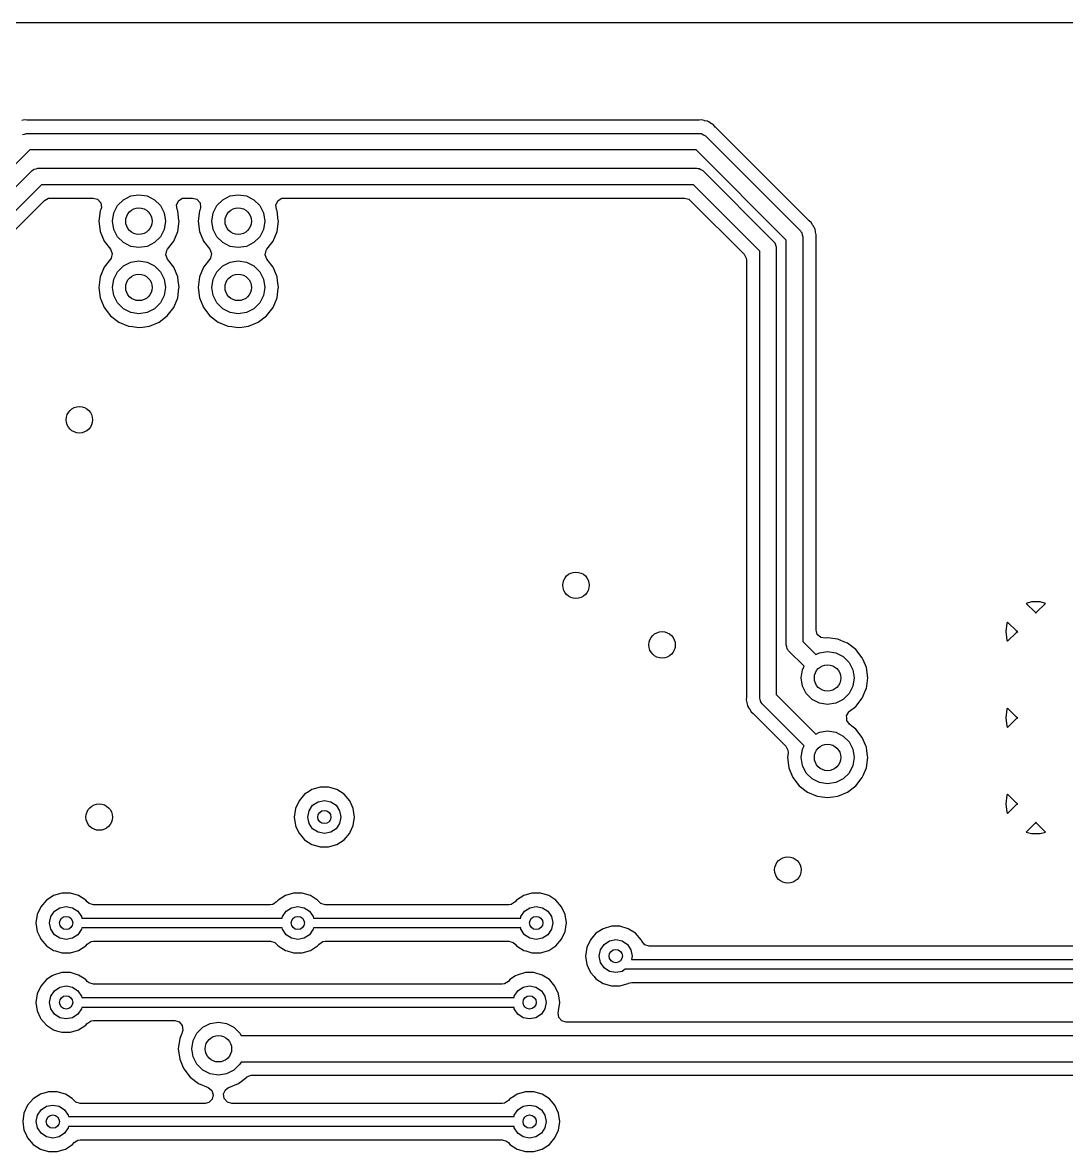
# Model space of a CAD drawing. Extents: x 0.4 to 10.6, y -8.1 to -0.4.
# Drawn here: x 6.584 to 7.205, y -1.951 to -1.28 of the extents above; entities that cross this region are included whole.
import ezdxf

# ---------------------------------------------------------------- set-up
doc = ezdxf.new("R2010")
doc.units = 0
doc.header["$MEASUREMENT"] = 0
doc.layers.add('BLACK', color=7, linetype='CONTINUOUS')

msp = doc.modelspace()

# ---------------------------------------------------------------- linework, layer by layer
at = {"layer": 'BLACK', "linetype": 'CONTINUOUS'}
for p, q in [((4.78348, -1.27955), (7.46061, -1.27955)), ((6.58548, -1.33743), (6.58394, -1.33784)), ((6.58685, -1.33755), (6.58548, -1.33743)), ((6.58548, -1.33743), (6.58548, -1.33743)), ((6.58707, -1.33757), (6.58685, -1.33755)), ((6.58728, -1.33758), (6.58707, -1.33757)), ((6.98617, -1.33758), (6.58728, -1.33758)), ((6.98638, -1.33757), (6.98617, -1.33758)), ((6.9866, -1.33755), (6.98638, -1.33757)), ((6.98797, -1.33743), (6.9866, -1.33755)), ((6.98951, -1.33784), (6.98797, -1.33743)), ((6.98972, -1.33789), (6.98951, -1.33784)), ((6.99129, -1.33817), (6.98972, -1.33789)), ((6.99149, -1.33824), (6.99129, -1.33817)), ((6.99215, -1.33851), (6.99149, -1.33824)), ((6.99234, -1.3386), (6.99215, -1.33851)), ((6.99312, -1.33915), (6.99234, -1.3386)), ((6.99234, -1.3386), (6.99234, -1.3386)), ((6.99364, -1.33951), (6.99312, -1.33915)), ((6.99382, -1.33963), (6.99364, -1.33951)), ((6.99475, -1.34017), (6.99382, -1.33963)), ((6.9952, -1.34043), (6.99475, -1.34017)), ((6.99623, -1.34165), (6.9952, -1.34043)), ((6.9952, -1.34043), (6.9952, -1.34043)), ((6.99637, -1.3418), (6.99623, -1.34165)), ((7.0519, -1.39733), (6.99637, -1.3418)), ((6.58426, -1.34607), (6.58545, -1.34582)), ((6.58545, -1.34582), (6.58661, -1.34547)), ((6.58661, -1.34547), (6.98684, -1.34547)), ((6.98684, -1.34547), (6.98771, -1.3456)), ((6.98771, -1.3456), (6.98788, -1.34558)), ((6.98788, -1.34558), (6.98798, -1.34564)), ((6.98798, -1.34564), (6.98822, -1.34567)), ((6.98822, -1.34567), (6.98925, -1.34633)), ((6.98925, -1.34633), (6.99032, -1.34691)), ((6.99032, -1.34691), (7.04679, -1.40338)), ((6.58865, -1.35531), (6.47986, -1.46411)), ((6.9848, -1.35531), (6.58865, -1.35531)), ((7.03839, -1.4089), (6.9848, -1.35531)), ((6.48615, -1.47146), (6.59002, -1.36758)), ((6.59002, -1.36758), (6.59073, -1.36706)), ((6.59073, -1.36706), (6.59084, -1.36692)), ((6.59084, -1.36692), (6.59095, -1.36689)), ((6.59095, -1.36689), (6.59115, -1.36674)), ((6.59115, -1.36674), (6.59234, -1.36648)), ((6.59234, -1.36648), (6.5935, -1.36614)), ((6.5935, -1.36614), (6.98524, -1.36614)), ((6.98524, -1.36614), (6.98611, -1.36627)), ((6.98611, -1.36627), (6.98628, -1.36625)), ((6.98628, -1.36625), (6.98638, -1.36631)), ((6.98638, -1.36631), (6.98662, -1.36634)), ((6.98662, -1.36634), (6.98765, -1.367)), ((6.98765, -1.367), (6.98872, -1.36758)), ((6.98872, -1.36758), (7.03104, -1.40991)), ((6.59554, -1.37598), (6.49167, -1.47986)), ((6.9832, -1.37598), (6.59554, -1.37598)), ((7.02264, -1.41542), (6.9832, -1.37598)), ((6.64429, -1.3849), (6.64868, -1.38266)), ((6.64868, -1.38266), (6.65354, -1.38189)), ((6.65354, -1.38189), (6.65841, -1.38266)), ((6.65841, -1.38266), (6.6628, -1.3849)), ((6.70334, -1.3849), (6.70773, -1.38266)), ((6.70773, -1.38266), (6.7126, -1.38189)), ((6.7126, -1.38189), (6.71746, -1.38266)), ((6.71746, -1.38266), (6.72185, -1.3849)), ((6.49772, -1.48497), (6.59738, -1.38531)), ((6.59738, -1.38531), (6.5998, -1.38399)), ((6.5998, -1.38399), (6.60083, -1.38388)), ((6.60083, -1.38388), (6.62635, -1.38388)), ((6.62635, -1.38388), (6.62899, -1.38465)), ((6.62899, -1.38465), (6.63079, -1.38673)), ((6.63079, -1.38673), (6.63118, -1.38945)), ((6.63118, -1.38945), (6.63086, -1.39063)), ((6.63857, -1.39277), (6.6408, -1.38838)), ((6.6408, -1.38838), (6.64429, -1.3849)), ((6.6628, -1.3849), (6.66628, -1.38838)), ((6.66628, -1.38838), (6.66852, -1.39277)), ((6.67594, -1.38789), (6.67717, -1.38543)), ((6.67623, -1.39063), (6.67594, -1.38789)), ((6.67717, -1.38543), (6.67953, -1.38403)), ((6.67953, -1.38403), (6.68074, -1.38388)), ((6.68074, -1.38388), (6.6854, -1.38388)), ((6.6854, -1.38388), (6.68804, -1.38465)), ((6.68804, -1.38465), (6.68984, -1.38673)), ((6.68984, -1.38673), (6.69023, -1.38945)), ((6.69023, -1.38945), (6.68991, -1.39063)), ((6.69762, -1.39277), (6.69986, -1.38838)), ((6.69986, -1.38838), (6.70334, -1.3849)), ((6.72185, -1.3849), (6.72534, -1.38838)), ((6.72534, -1.38838), (6.72758, -1.39277)), ((6.73499, -1.38789), (6.73622, -1.38543)), ((6.73528, -1.39063), (6.73499, -1.38789)), ((6.73622, -1.38543), (6.73859, -1.38403)), ((6.73859, -1.38403), (6.73979, -1.38388)), ((6.73979, -1.38388), (6.97791, -1.38388)), ((6.97791, -1.38388), (6.98055, -1.38465)), ((6.98055, -1.38465), (6.98136, -1.38531)), ((6.98136, -1.38531), (7.01331, -1.41726)), ((6.63051, -1.39147), (6.6297, -1.39764)), ((6.63086, -1.39063), (6.63051, -1.39147)), ((6.63051, -1.39147), (6.63051, -1.39147)), ((6.6378, -1.39764), (6.63857, -1.39277)), ((6.66852, -1.39277), (6.66929, -1.39764)), ((6.67658, -1.39147), (6.67623, -1.39063)), ((6.67735, -1.39733), (6.67658, -1.39147)), ((6.67658, -1.39147), (6.67658, -1.39147)), ((6.68957, -1.39147), (6.68875, -1.39764)), ((6.68991, -1.39063), (6.68957, -1.39147)), ((6.68957, -1.39147), (6.68957, -1.39147)), ((6.69685, -1.39764), (6.69762, -1.39277)), ((6.72758, -1.39277), (6.72835, -1.39764)), ((6.73563, -1.39147), (6.73528, -1.39063)), ((6.7364, -1.39733), (6.73563, -1.39147)), ((6.73563, -1.39147), (6.73563, -1.39147)), ((6.6297, -1.39764), (6.6297, -1.39764)), ((6.6297, -1.39764), (6.63051, -1.40381)), ((6.63857, -1.4025), (6.6378, -1.39764)), ((6.6408, -1.40689), (6.63857, -1.4025)), ((6.66852, -1.4025), (6.66628, -1.40689)), ((6.66929, -1.39764), (6.66852, -1.4025)), ((6.67658, -1.40381), (6.67739, -1.39764)), ((6.67739, -1.39764), (6.67735, -1.39733)), ((6.68875, -1.39764), (6.68875, -1.39764)), ((6.68875, -1.39764), (6.68957, -1.40381)), ((6.69762, -1.4025), (6.69685, -1.39764)), ((6.69986, -1.40689), (6.69762, -1.4025)), ((6.72758, -1.4025), (6.72534, -1.40689)), ((6.72835, -1.39764), (6.72758, -1.4025)), ((6.73563, -1.40381), (6.73644, -1.39764)), ((6.73644, -1.39764), (6.7364, -1.39733)), ((7.05205, -1.39747), (7.0519, -1.39733)), ((7.05328, -1.3985), (7.05205, -1.39747)), ((7.05407, -1.39988), (7.05328, -1.3985)), ((7.05419, -1.40006), (7.05407, -1.39988)), ((7.0551, -1.40136), (7.05419, -1.40006)), ((7.05519, -1.40155), (7.0551, -1.40136)), ((7.0551, -1.40136), (7.0551, -1.40136)), ((7.05546, -1.40221), (7.05519, -1.40155)), ((7.05553, -1.40241), (7.05546, -1.40221)), ((7.05581, -1.40398), (7.05553, -1.40241)), ((7.05553, -1.40241), (7.05553, -1.40241)), ((6.63051, -1.40381), (6.63051, -1.40381)), ((6.63051, -1.40381), (6.63289, -1.40956)), ((6.63289, -1.40956), (6.63657, -1.41435)), ((6.64429, -1.41038), (6.6408, -1.40689)), ((6.66628, -1.40689), (6.6628, -1.41038)), ((6.67052, -1.41435), (6.67419, -1.40956)), ((6.67419, -1.40956), (6.67658, -1.40381)), ((6.68957, -1.40381), (6.68957, -1.40381)), ((6.68957, -1.40381), (6.69195, -1.40956)), ((6.69195, -1.40956), (6.69562, -1.41435)), ((6.70334, -1.41038), (6.69986, -1.40689)), ((6.72534, -1.40689), (6.72185, -1.41038)), ((6.72957, -1.41435), (6.73325, -1.40956)), ((6.73325, -1.40956), (6.73563, -1.40381)), ((7.03839, -1.64961), (7.03839, -1.4089)), ((7.04679, -1.40338), (7.04731, -1.40409)), ((7.04731, -1.40409), (7.04745, -1.4042)), ((7.04745, -1.4042), (7.04748, -1.40431)), ((7.04748, -1.40431), (7.04763, -1.4045)), ((7.04763, -1.4045), (7.04789, -1.40569)), ((7.04789, -1.40569), (7.04823, -1.40686)), ((7.04823, -1.40686), (7.04823, -1.64757)), ((7.05586, -1.40419), (7.05581, -1.40398)), ((7.05627, -1.40573), (7.05586, -1.40419)), ((7.05612, -1.40753), (7.05613, -1.40732)), ((7.05612, -1.4356), (7.05612, -1.40753)), ((7.05613, -1.40732), (7.05627, -1.40573)), ((6.63657, -1.41435), (6.63756, -1.41692)), ((6.64868, -1.41262), (6.64429, -1.41038)), ((6.65354, -1.41339), (6.64868, -1.41262)), ((6.65841, -1.41262), (6.65354, -1.41339)), ((6.6628, -1.41038), (6.65841, -1.41262)), ((6.66953, -1.41773), (6.67008, -1.41503)), ((6.67008, -1.41503), (6.67052, -1.41435)), ((6.69562, -1.41435), (6.69661, -1.41692)), ((6.70773, -1.41262), (6.70334, -1.41038)), ((6.7126, -1.41339), (6.70773, -1.41262)), ((6.71746, -1.41262), (6.7126, -1.41339)), ((6.72185, -1.41038), (6.71746, -1.41262)), ((6.72858, -1.41773), (6.72913, -1.41503)), ((6.72913, -1.41503), (6.72957, -1.41435)), ((7.02264, -1.6811), (7.02264, -1.41542)), ((7.03104, -1.40991), (7.03157, -1.41061)), ((7.03157, -1.41061), (7.0317, -1.41073)), ((7.0317, -1.41073), (7.03173, -1.41083)), ((7.03173, -1.41083), (7.03188, -1.41103)), ((7.03188, -1.41103), (7.03214, -1.41222)), ((7.03214, -1.41222), (7.03248, -1.41339)), ((7.03248, -1.41339), (7.03248, -1.67906)), ((6.63657, -1.42029), (6.63289, -1.42508)), ((6.63701, -1.41961), (6.63657, -1.42029)), ((6.63756, -1.41692), (6.63701, -1.41961)), ((6.64429, -1.42427), (6.64868, -1.42203)), ((6.64868, -1.42203), (6.65354, -1.42126)), ((6.65354, -1.42126), (6.65841, -1.42203)), ((6.65841, -1.42203), (6.6628, -1.42427)), ((6.67052, -1.42029), (6.66953, -1.41773)), ((6.67419, -1.42508), (6.67052, -1.42029)), ((6.69562, -1.42029), (6.69195, -1.42508)), ((6.69606, -1.41961), (6.69562, -1.42029)), ((6.69661, -1.41692), (6.69606, -1.41961)), ((6.70334, -1.42427), (6.70773, -1.42203)), ((6.70773, -1.42203), (6.7126, -1.42126)), ((6.7126, -1.42126), (6.71746, -1.42203)), ((6.71746, -1.42203), (6.72185, -1.42427)), ((6.72957, -1.42029), (6.72858, -1.41773)), ((6.73325, -1.42508), (6.72957, -1.42029)), ((7.01331, -1.41726), (7.01463, -1.41968)), ((7.01463, -1.41968), (7.01474, -1.42072)), ((7.01474, -1.42072), (7.01474, -1.68044)), ((6.63289, -1.42508), (6.63051, -1.43084)), ((6.63857, -1.43214), (6.6408, -1.42775)), ((6.6408, -1.42775), (6.64429, -1.42427)), ((6.6628, -1.42427), (6.66628, -1.42775)), ((6.66628, -1.42775), (6.66852, -1.43214)), ((6.67658, -1.43084), (6.67419, -1.42508)), ((6.69195, -1.42508), (6.68957, -1.43084)), ((6.69762, -1.43214), (6.69986, -1.42775)), ((6.69986, -1.42775), (6.70334, -1.42427)), ((6.72185, -1.42427), (6.72534, -1.42775)), ((6.72534, -1.42775), (6.72758, -1.43214)), ((6.73563, -1.43084), (6.73325, -1.42508)), ((6.63051, -1.43084), (6.6297, -1.43701)), ((6.63051, -1.43084), (6.63051, -1.43084)), ((6.6378, -1.43701), (6.63857, -1.43214)), ((6.66852, -1.43214), (6.66929, -1.43701)), ((6.67685, -1.43289), (6.67658, -1.43084)), ((6.67739, -1.43701), (6.67685, -1.43289)), ((6.68957, -1.43084), (6.68875, -1.43701)), ((6.68957, -1.43084), (6.68957, -1.43084)), ((6.69685, -1.43701), (6.69762, -1.43214)), ((6.72758, -1.43214), (6.72835, -1.43701)), ((6.7359, -1.43289), (6.73563, -1.43084)), ((6.73644, -1.43701), (6.7359, -1.43289)), ((7.05612, -1.49761), (7.05612, -1.4356)), ((6.6297, -1.43701), (6.6297, -1.43701)), ((6.6297, -1.43701), (6.63051, -1.44318)), ((6.63051, -1.44318), (6.63051, -1.44318)), ((6.63051, -1.44318), (6.6325, -1.44799)), ((6.63857, -1.44187), (6.6378, -1.43701)), ((6.6408, -1.44626), (6.63857, -1.44187)), ((6.66852, -1.44187), (6.66628, -1.44626)), ((6.66929, -1.43701), (6.66852, -1.44187)), ((6.67419, -1.44893), (6.67658, -1.44318)), ((6.67658, -1.44318), (6.67732, -1.43756)), ((6.67732, -1.43756), (6.67739, -1.43701)), ((6.67739, -1.43701), (6.67739, -1.43701)), ((6.68875, -1.43701), (6.68875, -1.43701)), ((6.68875, -1.43701), (6.68957, -1.44318)), ((6.68957, -1.44318), (6.68957, -1.44318)), ((6.68957, -1.44318), (6.69156, -1.44799)), ((6.69762, -1.44187), (6.69685, -1.43701)), ((6.69986, -1.44626), (6.69762, -1.44187)), ((6.72758, -1.44187), (6.72534, -1.44626)), ((6.72835, -1.43701), (6.72758, -1.44187)), ((6.73325, -1.44893), (6.73563, -1.44318)), ((6.73563, -1.44318), (6.73637, -1.43756)), ((6.73637, -1.43756), (6.73644, -1.43701)), ((6.73644, -1.43701), (6.73644, -1.43701)), ((6.6325, -1.44799), (6.63289, -1.44893)), ((6.63289, -1.44893), (6.63668, -1.45387)), ((6.64429, -1.44975), (6.6408, -1.44626)), ((6.64868, -1.45199), (6.64429, -1.44975)), ((6.6628, -1.44975), (6.65841, -1.45199)), ((6.66628, -1.44626), (6.6628, -1.44975)), ((6.6704, -1.45387), (6.67419, -1.44893)), ((6.69156, -1.44799), (6.69195, -1.44893)), ((6.69195, -1.44893), (6.69574, -1.45387)), ((6.70334, -1.44975), (6.69986, -1.44626)), ((6.70773, -1.45199), (6.70334, -1.44975)), ((6.72185, -1.44975), (6.71746, -1.45199)), ((6.72534, -1.44626), (6.72185, -1.44975)), ((6.72946, -1.45387), (6.73325, -1.44893)), ((6.63668, -1.45387), (6.64162, -1.45766)), ((6.65354, -1.45276), (6.64868, -1.45199)), ((6.65841, -1.45199), (6.65354, -1.45276)), ((6.66547, -1.45766), (6.6704, -1.45387)), ((6.69574, -1.45387), (6.70068, -1.45766)), ((6.7126, -1.45276), (6.70773, -1.45199)), ((6.71746, -1.45199), (6.7126, -1.45276)), ((6.72452, -1.45766), (6.72946, -1.45387)), ((6.64162, -1.45766), (6.64737, -1.46004)), ((6.64737, -1.46004), (6.64962, -1.46034)), ((6.64962, -1.46034), (6.65354, -1.46085)), ((6.65354, -1.46085), (6.6556, -1.46058)), ((6.65354, -1.46085), (6.65354, -1.46085)), ((6.65354, -1.46085), (6.65354, -1.46085)), ((6.6556, -1.46058), (6.65972, -1.46004)), ((6.65972, -1.46004), (6.66547, -1.45766)), ((6.70068, -1.45766), (6.70643, -1.46004)), ((6.70643, -1.46004), (6.70868, -1.46034)), ((6.70868, -1.46034), (6.7126, -1.46085)), ((6.7126, -1.46085), (6.71466, -1.46058)), ((6.7126, -1.46085), (6.7126, -1.46085)), ((6.7126, -1.46085), (6.7126, -1.46085)), ((6.71466, -1.46058), (6.71877, -1.46004)), ((6.71877, -1.46004), (6.72452, -1.45766)), ((7.05612, -1.62493), (7.05612, -1.49761)), ((7.18426, -1.62402), (7.18115, -1.62493)), ((7.18936, -1.62402), (7.18426, -1.62402)), ((7.19248, -1.62493), (7.18936, -1.62402)), ((7.05612, -1.64078), (7.05612, -1.62493)), ((7.18115, -1.62493), (7.18115, -1.62493)), ((7.18115, -1.62493), (7.18646, -1.63024)), ((7.18646, -1.63024), (7.18676, -1.6308)), ((7.18676, -1.6308), (7.18716, -1.63024)), ((7.18716, -1.63024), (7.19248, -1.62493)), ((7.19248, -1.62493), (7.19248, -1.62493)), ((7.16964, -1.63669), (7.16891, -1.64173)), ((7.16995, -1.63601), (7.16964, -1.63669)), ((7.17526, -1.64132), (7.16995, -1.63601)), ((7.05639, -1.64173), (7.05612, -1.64078)), ((7.05687, -1.64337), (7.05639, -1.64173)), ((7.05892, -1.6452), (7.05687, -1.64337)), ((7.16891, -1.64173), (7.16964, -1.64677)), ((7.16995, -1.64746), (7.17526, -1.64214)), ((7.17531, -1.64137), (7.17526, -1.64132)), ((7.17526, -1.64214), (7.17601, -1.64174)), ((7.176, -1.64173), (7.17531, -1.64137)), ((7.17601, -1.64174), (7.176, -1.64173)), ((7.03873, -1.65077), (7.03839, -1.64961)), ((7.03899, -1.65196), (7.03873, -1.65077)), ((7.04823, -1.64757), (7.05604, -1.65538)), ((7.06164, -1.64562), (7.05892, -1.6452)), ((7.06299, -1.64545), (7.06164, -1.64562)), ((7.06916, -1.64626), (7.06299, -1.64545)), ((7.06299, -1.64545), (7.06299, -1.64545)), ((7.07272, -1.64773), (7.06916, -1.64626)), ((7.06916, -1.64626), (7.06916, -1.64626)), ((7.07491, -1.64864), (7.07272, -1.64773)), ((7.07985, -1.65243), (7.07491, -1.64864)), ((7.16964, -1.64677), (7.16964, -1.64677)), ((7.16964, -1.64677), (7.16995, -1.64746)), ((7.03914, -1.65216), (7.03899, -1.65196)), ((7.03917, -1.65227), (7.03914, -1.65216)), ((7.0393, -1.65238), (7.03917, -1.65227)), ((7.03983, -1.65309), (7.0393, -1.65238)), ((7.04908, -1.66234), (7.03983, -1.65309)), ((7.05604, -1.65538), (7.05813, -1.65431)), ((7.05813, -1.65431), (7.06299, -1.65354)), ((7.06299, -1.65354), (7.06786, -1.65431)), ((7.06786, -1.65431), (7.07225, -1.65655)), ((7.07225, -1.65655), (7.07573, -1.66003)), ((7.08364, -1.65737), (7.07985, -1.65243)), ((7.08413, -1.65853), (7.08364, -1.65737)), ((7.04724, -1.66929), (7.04801, -1.66442)), ((7.04801, -1.66442), (7.04908, -1.66234)), ((7.07573, -1.66003), (7.07797, -1.66442)), ((7.07797, -1.66442), (7.07874, -1.66929)), ((7.08603, -1.66312), (7.08413, -1.65853)), ((7.08684, -1.66929), (7.08603, -1.66312)), ((7.04801, -1.67416), (7.04724, -1.66929)), ((7.07874, -1.66929), (7.07797, -1.67416)), ((7.08603, -1.67546), (7.08684, -1.66929)), ((7.05025, -1.67855), (7.04801, -1.67416)), ((7.07797, -1.67416), (7.07573, -1.67855)), ((7.08364, -1.68121), (7.08576, -1.67611)), ((7.08576, -1.67611), (7.08603, -1.67546)), ((7.01473, -1.68065), (7.0146, -1.68224)), ((7.0146, -1.68224), (7.0146, -1.68224)), ((7.0146, -1.68224), (7.01501, -1.68378)), ((7.01474, -1.68044), (7.01473, -1.68065)), ((7.01501, -1.68378), (7.01505, -1.68398)), ((7.01505, -1.68398), (7.01533, -1.68555)), ((7.02298, -1.68227), (7.02264, -1.6811)), ((7.02324, -1.68346), (7.02298, -1.68227)), ((7.02339, -1.68366), (7.02324, -1.68346)), ((7.02342, -1.68376), (7.02339, -1.68366)), ((7.02355, -1.68388), (7.02342, -1.68376)), ((7.02408, -1.68458), (7.02355, -1.68388)), ((7.04908, -1.70958), (7.02408, -1.68458)), ((7.03248, -1.67906), (7.05604, -1.70262)), ((7.05374, -1.68203), (7.05025, -1.67855)), ((7.05813, -1.68427), (7.05374, -1.68203)), ((7.06299, -1.68504), (7.05813, -1.68427)), ((7.06786, -1.68427), (7.06299, -1.68504)), ((7.07225, -1.68203), (7.06786, -1.68427)), ((7.07573, -1.67855), (7.07225, -1.68203)), ((7.07985, -1.68615), (7.08364, -1.68121)), ((7.01533, -1.68555), (7.0154, -1.68575)), ((7.0154, -1.68575), (7.01568, -1.68641)), ((7.01568, -1.68641), (7.01577, -1.6866)), ((7.01577, -1.6866), (7.01577, -1.6866)), ((7.01577, -1.6866), (7.01618, -1.68719)), ((7.01618, -1.68719), (7.01668, -1.68791)), ((7.01668, -1.68791), (7.01679, -1.68809)), ((7.01679, -1.68809), (7.01759, -1.68947)), ((7.01759, -1.68947), (7.01881, -1.69049)), ((7.01881, -1.69049), (7.01897, -1.69064)), ((7.01897, -1.69064), (7.03811, -1.70978)), ((7.0743, -1.69182), (7.07565, -1.68942)), ((7.07565, -1.68942), (7.07609, -1.68904)), ((7.07609, -1.68904), (7.07985, -1.68615)), ((7.16964, -1.68787), (7.16891, -1.69291)), ((7.16995, -1.68719), (7.16964, -1.68787)), ((7.17526, -1.6925), (7.16995, -1.68719)), ((7.07437, -1.69291), (7.0743, -1.69182)), ((7.07447, -1.69456), (7.07437, -1.69291)), ((7.07609, -1.69679), (7.07447, -1.69456)), ((7.07749, -1.69786), (7.07609, -1.69679)), ((7.07985, -1.69967), (7.07749, -1.69786)), ((7.16891, -1.69291), (7.16964, -1.69796)), ((7.16964, -1.69796), (7.16964, -1.69796)), ((7.16964, -1.69796), (7.16995, -1.69864)), ((7.16995, -1.69864), (7.17526, -1.69332)), ((7.17531, -1.69255), (7.17526, -1.6925)), ((7.17526, -1.69332), (7.17601, -1.69292)), ((7.176, -1.69292), (7.17531, -1.69255)), ((7.17601, -1.69292), (7.176, -1.69292)), ((7.05604, -1.70262), (7.05813, -1.70156)), ((7.05813, -1.70156), (7.06299, -1.70079)), ((7.06299, -1.70079), (7.06786, -1.70156)), ((7.06786, -1.70156), (7.07225, -1.70379)), ((7.07225, -1.70379), (7.07573, -1.70728)), ((7.08364, -1.70461), (7.07985, -1.69967)), ((7.07985, -1.69967), (7.07985, -1.69967)), ((7.07985, -1.69967), (7.07985, -1.69967)), ((7.08576, -1.70971), (7.08364, -1.70461)), ((7.03811, -1.70978), (7.03943, -1.71219)), ((7.04724, -1.71654), (7.04801, -1.71167)), ((7.04801, -1.71167), (7.04908, -1.70958)), ((7.07573, -1.70728), (7.07797, -1.71167)), ((7.07797, -1.71167), (7.07874, -1.71654)), ((7.08603, -1.71036), (7.08576, -1.70971)), ((7.0863, -1.71242), (7.08603, -1.71036)), ((7.0395, -1.71387), (7.03915, -1.71654)), ((7.03915, -1.71654), (7.03915, -1.71654)), ((7.03915, -1.71654), (7.03996, -1.72271)), ((7.03943, -1.71219), (7.0395, -1.71387)), ((7.04801, -1.7214), (7.04724, -1.71654)), ((7.07874, -1.71654), (7.07797, -1.7214)), ((7.08603, -1.72271), (7.08684, -1.71654)), ((7.08675, -1.71587), (7.0863, -1.71242)), ((7.08684, -1.71654), (7.08675, -1.71587)), ((7.03996, -1.72271), (7.03996, -1.72271)), ((7.03996, -1.72271), (7.0422, -1.72812)), ((7.05025, -1.72579), (7.04801, -1.7214)), ((7.07797, -1.7214), (7.07573, -1.72579)), ((7.08413, -1.72729), (7.08603, -1.72271)), ((7.0422, -1.72812), (7.04234, -1.72846)), ((7.04234, -1.72846), (7.04613, -1.7334)), ((7.05374, -1.72928), (7.05025, -1.72579)), ((7.05813, -1.73151), (7.05374, -1.72928)), ((7.06299, -1.73228), (7.05813, -1.73151)), ((7.06786, -1.73151), (7.06299, -1.73228)), ((7.07225, -1.72928), (7.06786, -1.73151)), ((7.07573, -1.72579), (7.07225, -1.72928)), ((7.07985, -1.7334), (7.08364, -1.72846)), ((7.08364, -1.72846), (7.08413, -1.72729)), ((6.75205, -1.73843), (6.74871, -1.74228)), ((6.75432, -1.73697), (6.75205, -1.73843)), ((6.75634, -1.73567), (6.75432, -1.73697)), ((6.76123, -1.73423), (6.75634, -1.73567)), ((6.75634, -1.73567), (6.75634, -1.73567)), ((6.75634, -1.73567), (6.75634, -1.73567)), ((6.76633, -1.73423), (6.76123, -1.73423)), ((6.76123, -1.73423), (6.76123, -1.73423)), ((6.77122, -1.73567), (6.76633, -1.73423)), ((6.76633, -1.73423), (6.76633, -1.73423)), ((6.77551, -1.73843), (6.77122, -1.73567)), ((6.77122, -1.73567), (6.77122, -1.73567)), ((6.77122, -1.73567), (6.77122, -1.73567)), ((6.77885, -1.74228), (6.77551, -1.73843)), ((7.04613, -1.7334), (7.05107, -1.73719)), ((7.05107, -1.73719), (7.05682, -1.73957)), ((7.06916, -1.73957), (7.07491, -1.73719)), ((7.07491, -1.73719), (7.07985, -1.7334)), ((7.16995, -1.73837), (7.16964, -1.73905)), ((7.17526, -1.74368), (7.16995, -1.73837)), ((6.74871, -1.74228), (6.74659, -1.74692)), ((6.74871, -1.74228), (6.74871, -1.74228)), ((6.75469, -1.7482), (6.75682, -1.74501)), ((6.75682, -1.74501), (6.76001, -1.74288)), ((6.76001, -1.74288), (6.76378, -1.74213)), ((6.76378, -1.74213), (6.76755, -1.74288)), ((6.76755, -1.74288), (6.77074, -1.74501)), ((6.77074, -1.74501), (6.77287, -1.7482)), ((6.77968, -1.74409), (6.77885, -1.74228)), ((6.78097, -1.74692), (6.77968, -1.74409)), ((7.05682, -1.73957), (7.05984, -1.73997)), ((7.05984, -1.73997), (7.06299, -1.74038)), ((7.06299, -1.74038), (7.06614, -1.73997)), ((7.06299, -1.74038), (7.06299, -1.74038)), ((7.06299, -1.74038), (7.06299, -1.74038)), ((7.06614, -1.73997), (7.06916, -1.73957)), ((7.16964, -1.73905), (7.16891, -1.74409)), ((7.16891, -1.74409), (7.16964, -1.74914)), ((7.16995, -1.74982), (7.17526, -1.74451)), ((7.17531, -1.74373), (7.17526, -1.74368)), ((7.17526, -1.74451), (7.17601, -1.7441)), ((7.176, -1.7441), (7.17531, -1.74373)), ((7.17601, -1.7441), (7.176, -1.7441)), ((6.74659, -1.74692), (6.74586, -1.75197)), ((6.74586, -1.75197), (6.74659, -1.75702)), ((6.75394, -1.75197), (6.75469, -1.7482)), ((6.75469, -1.75574), (6.75394, -1.75197)), ((6.77287, -1.7482), (6.77362, -1.75197)), ((6.77362, -1.75197), (6.77287, -1.75574)), ((6.7817, -1.75197), (6.78097, -1.74692)), ((6.78097, -1.75702), (6.7817, -1.75197)), ((7.16964, -1.74914), (7.16964, -1.74914)), ((7.16964, -1.74914), (7.16995, -1.74982)), ((6.74659, -1.75702), (6.7471, -1.75814)), ((6.7471, -1.75814), (6.74871, -1.76166)), ((6.75682, -1.75893), (6.75469, -1.75574)), ((6.77287, -1.75574), (6.77074, -1.75893)), ((6.7792, -1.7609), (6.78097, -1.75702)), ((7.18646, -1.75558), (7.18115, -1.7609)), ((7.18686, -1.75502), (7.18646, -1.75558)), ((7.18716, -1.75558), (7.18686, -1.75502)), ((7.19248, -1.7609), (7.18716, -1.75558)), ((6.74871, -1.76166), (6.75205, -1.76551)), ((6.76001, -1.76106), (6.75682, -1.75893)), ((6.76378, -1.76181), (6.76001, -1.76106)), ((6.76755, -1.76106), (6.76378, -1.76181)), ((6.77074, -1.75893), (6.76755, -1.76106)), ((6.77551, -1.76551), (6.77885, -1.76166)), ((6.77885, -1.76166), (6.7792, -1.7609)), ((7.18115, -1.7609), (7.18426, -1.76181)), ((7.18426, -1.76181), (7.18936, -1.76181)), ((7.18936, -1.76181), (7.19248, -1.7609)), ((6.75205, -1.76551), (6.75634, -1.76827)), ((6.75634, -1.76827), (6.76063, -1.76953)), ((6.76063, -1.76953), (6.76123, -1.7697)), ((6.76123, -1.7697), (6.76123, -1.7697)), ((6.76123, -1.7697), (6.76123, -1.7697)), ((6.76123, -1.7697), (6.76633, -1.7697)), ((6.76633, -1.7697), (6.77122, -1.76827)), ((6.76633, -1.7697), (6.76633, -1.7697)), ((6.77122, -1.76827), (6.77551, -1.76551)), ((6.60279, -1.79866), (6.60077, -1.79996)), ((6.60769, -1.79722), (6.60279, -1.79866)), ((6.60279, -1.79866), (6.60279, -1.79866)), ((6.60279, -1.79866), (6.60279, -1.79866)), ((6.61279, -1.79722), (6.60769, -1.79722)), ((6.60769, -1.79722), (6.60769, -1.79722)), ((6.61768, -1.79866), (6.61279, -1.79722)), ((6.61279, -1.79722), (6.61279, -1.79722)), ((6.62197, -1.80142), (6.61768, -1.79866)), ((6.61768, -1.79866), (6.61768, -1.79866)), ((6.61768, -1.79866), (6.61768, -1.79866)), ((6.74059, -1.79866), (6.73857, -1.79996)), ((6.74548, -1.79722), (6.74059, -1.79866)), ((6.74059, -1.79866), (6.74059, -1.79866)), ((6.74059, -1.79866), (6.74059, -1.79866)), ((6.75058, -1.79722), (6.74548, -1.79722)), ((6.74548, -1.79722), (6.74548, -1.79722)), ((6.75547, -1.79866), (6.75058, -1.79722)), ((6.75058, -1.79722), (6.75058, -1.79722)), ((6.75548, -1.79866), (6.75547, -1.79866)), ((6.75547, -1.79866), (6.75547, -1.79866)), ((6.75977, -1.80142), (6.75548, -1.79866)), ((6.88232, -1.79866), (6.8803, -1.79996)), ((6.88721, -1.79722), (6.88232, -1.79866)), ((6.88232, -1.79866), (6.88232, -1.79866)), ((6.88232, -1.79866), (6.88232, -1.79866)), ((6.89231, -1.79722), (6.88721, -1.79722)), ((6.88721, -1.79722), (6.88721, -1.79722)), ((6.89721, -1.79866), (6.89231, -1.79722)), ((6.89231, -1.79722), (6.89231, -1.79722)), ((6.9015, -1.80142), (6.89721, -1.79866)), ((6.89721, -1.79866), (6.89721, -1.79866)), ((6.89721, -1.79866), (6.89721, -1.79866)), ((6.59516, -1.80527), (6.59304, -1.80991)), ((6.5985, -1.80142), (6.59516, -1.80527)), ((6.59516, -1.80527), (6.59516, -1.80527)), ((6.60077, -1.79996), (6.5985, -1.80142)), ((6.60647, -1.80587), (6.61024, -1.80512)), ((6.61024, -1.80512), (6.614, -1.80587)), ((6.62285, -1.80243), (6.62197, -1.80142)), ((6.62197, -1.80142), (6.62197, -1.80142)), ((6.6239, -1.80334), (6.62285, -1.80243)), ((6.62654, -1.80411), (6.6239, -1.80334)), ((6.73173, -1.80411), (6.62654, -1.80411)), ((6.73311, -1.80392), (6.73173, -1.80411)), ((6.73542, -1.80243), (6.73311, -1.80392)), ((6.7363, -1.80142), (6.73542, -1.80243)), ((6.73857, -1.79996), (6.7363, -1.80142)), ((6.74426, -1.80587), (6.74803, -1.80512)), ((6.74803, -1.80512), (6.7518, -1.80587)), ((6.76064, -1.80243), (6.75977, -1.80142)), ((6.75977, -1.80142), (6.75977, -1.80142)), ((6.76169, -1.80334), (6.76064, -1.80243)), ((6.76433, -1.80411), (6.76169, -1.80334)), ((6.87346, -1.80411), (6.76433, -1.80411)), ((6.87484, -1.80392), (6.87346, -1.80411)), ((6.87715, -1.80243), (6.87484, -1.80392)), ((6.87803, -1.80142), (6.87715, -1.80243)), ((6.8803, -1.79996), (6.87803, -1.80142)), ((6.886, -1.80587), (6.88976, -1.80512)), ((6.88976, -1.80512), (6.89353, -1.80587)), ((6.90484, -1.80527), (6.9015, -1.80142)), ((6.90696, -1.80991), (6.90484, -1.80527)), ((6.59304, -1.80991), (6.59232, -1.81496)), ((6.60039, -1.81496), (6.60114, -1.81119)), ((6.60114, -1.81119), (6.60328, -1.808)), ((6.60328, -1.808), (6.60647, -1.80587)), ((6.614, -1.80587), (6.6172, -1.808)), ((6.6172, -1.808), (6.61933, -1.81119)), ((6.61933, -1.81119), (6.61949, -1.81201)), ((6.61949, -1.81201), (6.73878, -1.81201)), ((6.73878, -1.81201), (6.73894, -1.81119)), ((6.73894, -1.81119), (6.74107, -1.808)), ((6.74107, -1.808), (6.74426, -1.80587)), ((6.7518, -1.80587), (6.75499, -1.808)), ((6.75499, -1.808), (6.75712, -1.81119)), ((6.75712, -1.81119), (6.75729, -1.81201)), ((6.75729, -1.81201), (6.88051, -1.81201)), ((6.88051, -1.81201), (6.88067, -1.81119)), ((6.88067, -1.81119), (6.8828, -1.808)), ((6.8828, -1.808), (6.886, -1.80587)), ((6.89353, -1.80587), (6.89672, -1.808)), ((6.89672, -1.808), (6.89886, -1.81119)), ((6.89886, -1.81119), (6.89961, -1.81496)), ((6.90768, -1.81496), (6.90696, -1.80991)), ((6.59232, -1.81496), (6.59304, -1.82001)), ((6.60114, -1.81873), (6.60039, -1.81496)), ((6.60328, -1.82192), (6.60114, -1.81873)), ((6.61933, -1.81873), (6.6172, -1.82192)), ((6.61949, -1.81791), (6.61933, -1.81873)), ((6.73878, -1.81791), (6.61949, -1.81791)), ((6.73894, -1.81873), (6.73878, -1.81791)), ((6.74107, -1.82192), (6.73894, -1.81873)), ((6.75712, -1.81873), (6.75499, -1.82192)), ((6.75729, -1.81791), (6.75712, -1.81873)), ((6.88051, -1.81791), (6.75729, -1.81791)), ((6.88067, -1.81873), (6.88051, -1.81791)), ((6.8828, -1.82192), (6.88067, -1.81873)), ((6.89886, -1.81873), (6.89672, -1.82192)), ((6.89961, -1.81496), (6.89886, -1.81873)), ((6.90696, -1.82001), (6.90768, -1.81496)), ((6.92956, -1.81835), (6.92755, -1.81964)), ((6.93446, -1.81691), (6.92956, -1.81835)), ((6.92956, -1.81835), (6.92956, -1.81835)), ((6.92956, -1.81835), (6.92956, -1.81835)), ((6.93956, -1.81691), (6.93446, -1.81691)), ((6.93446, -1.81691), (6.93446, -1.81691)), ((6.94445, -1.81835), (6.93956, -1.81691)), ((6.93956, -1.81691), (6.93956, -1.81691)), ((6.94874, -1.8211), (6.94445, -1.81835)), ((6.94445, -1.81835), (6.94445, -1.81835)), ((6.94445, -1.81835), (6.94445, -1.81835)), ((6.59304, -1.82001), (6.59471, -1.82367)), ((6.59471, -1.82367), (6.59516, -1.82465)), ((6.59516, -1.82465), (6.5985, -1.8285)), ((6.60647, -1.82405), (6.60328, -1.82192)), ((6.61024, -1.8248), (6.60647, -1.82405)), ((6.614, -1.82405), (6.61024, -1.8248)), ((6.6172, -1.82192), (6.614, -1.82405)), ((6.62516, -1.826), (6.62654, -1.82581)), ((6.62654, -1.82581), (6.73173, -1.82581)), ((6.73173, -1.82581), (6.73437, -1.82658)), ((6.74426, -1.82405), (6.74107, -1.82192)), ((6.74803, -1.8248), (6.74426, -1.82405)), ((6.7518, -1.82405), (6.74803, -1.8248)), ((6.75499, -1.82192), (6.7518, -1.82405)), ((6.76296, -1.826), (6.76433, -1.82581)), ((6.76433, -1.82581), (6.87346, -1.82581)), ((6.87346, -1.82581), (6.8761, -1.82658)), ((6.886, -1.82405), (6.8828, -1.82192)), ((6.88976, -1.8248), (6.886, -1.82405)), ((6.89353, -1.82405), (6.88976, -1.8248)), ((6.89672, -1.82192), (6.89353, -1.82405)), ((6.9015, -1.8285), (6.90484, -1.82465)), ((6.90484, -1.82465), (6.90696, -1.82001)), ((6.92193, -1.82496), (6.91982, -1.8296)), ((6.92527, -1.8211), (6.92193, -1.82496)), ((6.92193, -1.82496), (6.92193, -1.82496)), ((6.92755, -1.81964), (6.92527, -1.8211)), ((6.93005, -1.82769), (6.93324, -1.82555)), ((6.93324, -1.82555), (6.93701, -1.8248)), ((6.93701, -1.8248), (6.94077, -1.82555)), ((6.94077, -1.82555), (6.94397, -1.82769)), ((6.95208, -1.82496), (6.94874, -1.8211)), ((6.9525, -1.82587), (6.95208, -1.82496)), ((6.95208, -1.82496), (6.95208, -1.82496)), ((6.95208, -1.82496), (6.95208, -1.82496)), ((6.5985, -1.8285), (6.60279, -1.83126)), ((6.60279, -1.83126), (6.60395, -1.8316)), ((6.60395, -1.8316), (6.60769, -1.8327)), ((6.61279, -1.8327), (6.61768, -1.83126)), ((6.61768, -1.83126), (6.62197, -1.8285)), ((6.62197, -1.8285), (6.62285, -1.82749)), ((6.62285, -1.82749), (6.62516, -1.826)), ((6.73437, -1.82658), (6.73542, -1.82749)), ((6.73542, -1.82749), (6.7363, -1.8285)), ((6.7363, -1.8285), (6.74059, -1.83126)), ((6.74059, -1.83126), (6.74174, -1.8316)), ((6.74174, -1.8316), (6.74548, -1.8327)), ((6.75058, -1.8327), (6.75548, -1.83126)), ((6.75548, -1.83126), (6.75977, -1.8285)), ((6.75977, -1.8285), (6.76064, -1.82749)), ((6.76064, -1.82749), (6.76296, -1.826)), ((6.8761, -1.82658), (6.87715, -1.82749)), ((6.87715, -1.82749), (6.87803, -1.8285)), ((6.87803, -1.8285), (6.88232, -1.83126)), ((6.88232, -1.83126), (6.88348, -1.8316)), ((6.88348, -1.8316), (6.88721, -1.8327)), ((6.89231, -1.8327), (6.89721, -1.83126)), ((6.89721, -1.83126), (6.9015, -1.8285)), ((6.91982, -1.8296), (6.91909, -1.83465)), ((6.92717, -1.83465), (6.92791, -1.83088)), ((6.92791, -1.83088), (6.93005, -1.82769)), ((6.94397, -1.82769), (6.9461, -1.83088)), ((6.9461, -1.83088), (6.94685, -1.83465)), ((6.9543, -1.82795), (6.9525, -1.82587)), ((6.95694, -1.82872), (6.9543, -1.82795)), ((7.30745, -1.82872), (6.95694, -1.82872)), ((6.60769, -1.8327), (6.60769, -1.8327)), ((6.60769, -1.8327), (6.60769, -1.8327)), ((6.60769, -1.8327), (6.61279, -1.8327)), ((6.61279, -1.8327), (6.61279, -1.8327)), ((6.74548, -1.8327), (6.74548, -1.8327)), ((6.74548, -1.8327), (6.74548, -1.8327)), ((6.74548, -1.8327), (6.75058, -1.8327)), ((6.75058, -1.8327), (6.75058, -1.8327)), ((6.88721, -1.8327), (6.88721, -1.8327)), ((6.88721, -1.8327), (6.88721, -1.8327)), ((6.88721, -1.8327), (6.89231, -1.8327)), ((6.89231, -1.8327), (6.89231, -1.8327)), ((6.91909, -1.83465), (6.91982, -1.83969)), ((6.92791, -1.83841), (6.92717, -1.83465)), ((6.93005, -1.84161), (6.92791, -1.83841)), ((6.94685, -1.83465), (6.94646, -1.83661)), ((6.94646, -1.83661), (7.44661, -1.83661)), ((6.60279, -1.84591), (6.6019, -1.84648)), ((6.60769, -1.84447), (6.60279, -1.84591)), ((6.60279, -1.84591), (6.60279, -1.84591)), ((6.60279, -1.84591), (6.60279, -1.84591)), ((6.61279, -1.84447), (6.60769, -1.84447)), ((6.60769, -1.84447), (6.60769, -1.84447)), ((6.61768, -1.84591), (6.61279, -1.84447)), ((6.61279, -1.84447), (6.61279, -1.84447)), ((6.6216, -1.84843), (6.61768, -1.84591)), ((6.61768, -1.84591), (6.61768, -1.84591)), ((6.61768, -1.84591), (6.61768, -1.84591)), ((6.87838, -1.84591), (6.87749, -1.84648)), ((6.88328, -1.84447), (6.87838, -1.84591)), ((6.87838, -1.84591), (6.87838, -1.84591)), ((6.87838, -1.84591), (6.87838, -1.84591)), ((6.88838, -1.84447), (6.88328, -1.84447)), ((6.88328, -1.84447), (6.88328, -1.84447)), ((6.89327, -1.84591), (6.88838, -1.84447)), ((6.88838, -1.84447), (6.88838, -1.84447)), ((6.89756, -1.84866), (6.89327, -1.84591)), ((6.89327, -1.84591), (6.89327, -1.84591)), ((6.89327, -1.84591), (6.89327, -1.84591)), ((6.91982, -1.83969), (6.92057, -1.84136)), ((6.92057, -1.84136), (6.92193, -1.84433)), ((6.92193, -1.84433), (6.92414, -1.84688)), ((6.93324, -1.84374), (6.93005, -1.84161)), ((6.93701, -1.84449), (6.93324, -1.84374)), ((6.94077, -1.84374), (6.93701, -1.84449)), ((6.9426, -1.84252), (6.94077, -1.84374)), ((7.44783, -1.84252), (6.9426, -1.84252)), ((6.59516, -1.85252), (6.59304, -1.85716)), ((6.5985, -1.84866), (6.59516, -1.85252)), ((6.59516, -1.85252), (6.59516, -1.85252)), ((6.6019, -1.84648), (6.5985, -1.84866)), ((6.60647, -1.85311), (6.61024, -1.85236)), ((6.61024, -1.85236), (6.614, -1.85311)), ((6.62197, -1.84866), (6.6216, -1.84843)), ((6.62285, -1.84967), (6.62197, -1.84866)), ((6.6239, -1.85058), (6.62285, -1.84967)), ((6.62654, -1.85136), (6.6239, -1.85058)), ((6.86953, -1.85136), (6.62654, -1.85136)), ((6.8709, -1.85116), (6.86953, -1.85136)), ((6.87322, -1.84967), (6.8709, -1.85116)), ((6.87409, -1.84866), (6.87322, -1.84967)), ((6.87749, -1.84648), (6.87409, -1.84866)), ((6.88206, -1.85311), (6.88583, -1.85236)), ((6.88583, -1.85236), (6.88959, -1.85311)), ((6.9009, -1.85252), (6.89756, -1.84866)), ((6.90302, -1.85716), (6.9009, -1.85252)), ((6.92414, -1.84688), (6.92522, -1.84812)), ((6.92522, -1.84812), (6.92527, -1.84819)), ((6.92527, -1.84819), (6.92956, -1.85095)), ((6.92956, -1.85095), (6.93446, -1.85238)), ((6.93446, -1.85238), (6.93446, -1.85238)), ((6.93446, -1.85238), (6.93446, -1.85238)), ((6.93446, -1.85238), (6.93956, -1.85238)), ((6.93956, -1.85238), (6.94445, -1.85095)), ((6.93956, -1.85238), (6.93956, -1.85238)), ((6.94445, -1.85094), (6.94465, -1.85085)), ((6.94445, -1.85095), (6.94445, -1.85094)), ((6.94465, -1.85085), (6.94668, -1.85041)), ((6.94668, -1.85041), (7.44629, -1.85041)), ((6.59304, -1.85716), (6.59232, -1.8622)), ((6.60039, -1.8622), (6.60114, -1.85844)), ((6.60114, -1.85844), (6.60328, -1.85525)), ((6.60328, -1.85525), (6.60647, -1.85311)), ((6.614, -1.85311), (6.6172, -1.85525)), ((6.6172, -1.85525), (6.61933, -1.85844)), ((6.61933, -1.85844), (6.61949, -1.85925)), ((6.61949, -1.85925), (6.87657, -1.85925)), ((6.87657, -1.85925), (6.87673, -1.85844)), ((6.87673, -1.85844), (6.87887, -1.85525)), ((6.87887, -1.85525), (6.88206, -1.85311)), ((6.88959, -1.85311), (6.89279, -1.85525)), ((6.89279, -1.85525), (6.89492, -1.85844)), ((6.89492, -1.85844), (6.89567, -1.8622)), ((6.90375, -1.8622), (6.90302, -1.85716)), ((6.59232, -1.8622), (6.59304, -1.86725)), ((6.60114, -1.86597), (6.60039, -1.8622)), ((6.60328, -1.86916), (6.60114, -1.86597)), ((6.61933, -1.86597), (6.6172, -1.86916)), ((6.61949, -1.86516), (6.61933, -1.86597)), ((6.87657, -1.86516), (6.61949, -1.86516)), ((6.87673, -1.86597), (6.87657, -1.86516)), ((6.87887, -1.86916), (6.87673, -1.86597)), ((6.89492, -1.86597), (6.89279, -1.86916)), ((6.89567, -1.8622), (6.89492, -1.86597)), ((6.90303, -1.86717), (6.90375, -1.8622)), ((6.59304, -1.86725), (6.59482, -1.87114)), ((6.59482, -1.87114), (6.59516, -1.87189)), ((6.59516, -1.87189), (6.5985, -1.87575)), ((6.60647, -1.8713), (6.60328, -1.86916)), ((6.61024, -1.87205), (6.60647, -1.8713)), ((6.614, -1.8713), (6.61024, -1.87205)), ((6.6172, -1.86916), (6.614, -1.8713)), ((6.88206, -1.8713), (6.87887, -1.86916)), ((6.88583, -1.87205), (6.88206, -1.8713)), ((6.88959, -1.8713), (6.88583, -1.87205)), ((6.89279, -1.86916), (6.88959, -1.8713)), ((6.9027, -1.86842), (6.90295, -1.8676)), ((6.9031, -1.87114), (6.9027, -1.86842)), ((6.90292, -1.86759), (6.90302, -1.86725)), ((6.90295, -1.8676), (6.90292, -1.86759)), ((6.90302, -1.86725), (6.90303, -1.86717)), ((6.9049, -1.87322), (6.9031, -1.87114)), ((6.5985, -1.87575), (6.60279, -1.8785)), ((6.60279, -1.8785), (6.60454, -1.87902)), ((6.60454, -1.87902), (6.60769, -1.87994)), ((6.61279, -1.87994), (6.61768, -1.8785)), ((6.61768, -1.8785), (6.62197, -1.87575)), ((6.62197, -1.87575), (6.62285, -1.87474)), ((6.62285, -1.87474), (6.62516, -1.87325)), ((6.62516, -1.87325), (6.62654, -1.87305)), ((6.62654, -1.87305), (6.67481, -1.87305)), ((6.67481, -1.87305), (6.67745, -1.87383)), ((6.67745, -1.87383), (6.67925, -1.87591)), ((6.67925, -1.87591), (6.67965, -1.87863)), ((6.67965, -1.87863), (6.67932, -1.8798)), ((6.68805, -1.88051), (6.69153, -1.87702)), ((6.69153, -1.87702), (6.69592, -1.87479)), ((6.69592, -1.87479), (6.70079, -1.87402)), ((6.70079, -1.87402), (6.70565, -1.87479)), ((6.70565, -1.87479), (6.71004, -1.87702)), ((6.71004, -1.87702), (6.71353, -1.88051)), ((6.90754, -1.874), (6.9049, -1.87322)), ((7.57019, -1.874), (6.90754, -1.874)), ((6.60769, -1.87994), (6.60769, -1.87994)), ((6.60769, -1.87994), (6.60769, -1.87994)), ((6.60769, -1.87994), (6.61279, -1.87994)), ((6.61279, -1.87994), (6.61279, -1.87994)), ((6.67775, -1.88359), (6.67694, -1.88976)), ((6.67895, -1.88072), (6.67775, -1.88359)), ((6.67775, -1.88359), (6.67775, -1.88359)), ((6.67932, -1.8798), (6.67895, -1.88072)), ((6.68504, -1.88976), (6.68581, -1.8849)), ((6.68581, -1.8849), (6.68805, -1.88051)), ((6.71353, -1.88051), (6.71423, -1.88189)), ((6.71423, -1.88189), (7.57548, -1.88189)), ((6.67694, -1.88976), (6.67694, -1.88976)), ((6.67694, -1.88976), (6.67775, -1.89594)), ((6.68581, -1.89463), (6.68504, -1.88976)), ((6.67775, -1.89594), (6.67775, -1.89594)), ((6.67775, -1.89594), (6.67939, -1.89988)), ((6.68805, -1.89902), (6.68581, -1.89463)), ((6.69153, -1.9025), (6.68805, -1.89902)), ((6.71353, -1.89902), (6.71004, -1.9025)), ((6.71423, -1.89764), (6.71353, -1.89902)), ((7.57874, -1.89764), (6.71423, -1.89764)), ((6.67939, -1.89988), (6.68014, -1.90169)), ((6.68014, -1.90169), (6.68393, -1.90663)), ((6.69592, -1.90474), (6.69153, -1.9025)), ((6.70079, -1.90551), (6.69592, -1.90474)), ((6.70565, -1.90474), (6.70079, -1.90551)), ((6.71004, -1.9025), (6.70565, -1.90474)), ((6.71776, -1.90654), (6.72033, -1.90555)), ((6.72033, -1.90555), (6.72073, -1.90553)), ((6.72073, -1.90553), (7.58124, -1.90553)), ((6.68393, -1.90663), (6.68886, -1.91041)), ((6.68886, -1.91041), (6.69462, -1.9128)), ((6.69462, -1.9128), (6.69462, -1.9128)), ((6.69462, -1.9128), (6.6947, -1.91283)), ((6.6947, -1.91283), (6.69684, -1.91456)), ((6.70505, -1.91415), (6.70687, -1.91283)), ((6.70687, -1.91283), (6.70696, -1.9128)), ((6.70696, -1.9128), (6.71271, -1.91041)), ((6.70696, -1.9128), (6.70696, -1.9128)), ((6.71271, -1.91041), (6.71765, -1.90663)), ((6.71765, -1.90663), (6.71776, -1.90654)), ((6.71765, -1.90663), (6.71765, -1.90663)), ((6.59063, -1.91953), (6.58729, -1.92338)), ((6.5929, -1.91807), (6.59063, -1.91953)), ((6.59492, -1.91677), (6.5929, -1.91807)), ((6.59981, -1.91533), (6.59492, -1.91677)), ((6.59492, -1.91677), (6.59492, -1.91677)), ((6.59492, -1.91677), (6.59492, -1.91677)), ((6.60491, -1.91533), (6.59981, -1.91533)), ((6.59981, -1.91533), (6.59981, -1.91533)), ((6.60981, -1.91677), (6.60491, -1.91533)), ((6.60491, -1.91533), (6.60491, -1.91533)), ((6.61385, -1.91937), (6.60981, -1.91677)), ((6.60981, -1.91677), (6.60981, -1.91677)), ((6.60981, -1.91677), (6.60981, -1.91677)), ((6.6141, -1.91953), (6.61385, -1.91937)), ((6.61497, -1.92054), (6.6141, -1.91953)), ((6.69684, -1.91456), (6.69771, -1.91717)), ((6.69771, -1.91717), (6.69703, -1.91983)), ((6.70391, -1.91665), (6.70505, -1.91415)), ((6.7043, -1.91937), (6.70391, -1.91665)), ((6.7061, -1.92145), (6.7043, -1.91937)), ((6.87409, -1.91953), (6.87322, -1.92054)), ((6.87637, -1.91807), (6.87409, -1.91953)), ((6.87838, -1.91677), (6.87637, -1.91807)), ((6.88328, -1.91533), (6.87838, -1.91677)), ((6.87838, -1.91677), (6.87838, -1.91677)), ((6.87838, -1.91677), (6.87838, -1.91677)), ((6.88838, -1.91533), (6.88328, -1.91533)), ((6.88328, -1.91533), (6.88328, -1.91533)), ((6.89327, -1.91677), (6.88838, -1.91533)), ((6.88838, -1.91533), (6.88838, -1.91533)), ((6.89756, -1.91953), (6.89327, -1.91677)), ((6.89327, -1.91677), (6.89327, -1.91677)), ((6.89327, -1.91677), (6.89327, -1.91677)), ((6.9009, -1.92338), (6.89756, -1.91953)), ((6.58729, -1.92338), (6.58517, -1.92802)), ((6.58729, -1.92338), (6.58729, -1.92338)), ((6.59327, -1.9293), (6.5954, -1.92611)), ((6.5954, -1.92611), (6.5986, -1.92398)), ((6.5986, -1.92398), (6.60236, -1.92323)), ((6.60236, -1.92323), (6.60613, -1.92398)), ((6.60613, -1.92398), (6.60932, -1.92611)), ((6.60932, -1.92611), (6.61146, -1.9293)), ((6.61602, -1.92145), (6.61497, -1.92054)), ((6.61866, -1.92222), (6.61602, -1.92145)), ((6.69283, -1.92222), (6.61866, -1.92222)), ((6.69502, -1.92171), (6.69283, -1.92222)), ((6.69703, -1.91983), (6.69502, -1.92171)), ((6.70874, -1.92222), (6.7061, -1.92145)), ((6.86953, -1.92222), (6.70874, -1.92222)), ((6.8709, -1.92203), (6.86953, -1.92222)), ((6.87322, -1.92054), (6.8709, -1.92203)), ((6.87673, -1.9293), (6.87887, -1.92611)), ((6.87887, -1.92611), (6.88206, -1.92398)), ((6.88206, -1.92398), (6.88583, -1.92323)), ((6.88583, -1.92323), (6.88959, -1.92398)), ((6.88959, -1.92398), (6.89279, -1.92611)), ((6.89279, -1.92611), (6.89492, -1.9293)), ((6.90302, -1.92802), (6.9009, -1.92338)), ((6.58517, -1.92802), (6.58444, -1.93307)), ((6.58444, -1.93307), (6.58517, -1.93812)), ((6.59252, -1.93307), (6.59327, -1.9293)), ((6.59327, -1.93684), (6.59252, -1.93307)), ((6.61146, -1.9293), (6.61162, -1.93012)), ((6.61162, -1.93012), (6.87657, -1.93012)), ((6.87657, -1.93012), (6.87673, -1.9293)), ((6.89492, -1.9293), (6.89567, -1.93307)), ((6.89567, -1.93307), (6.89492, -1.93684)), ((6.90375, -1.93307), (6.90302, -1.92802)), ((6.90302, -1.93812), (6.90375, -1.93307)), ((6.58517, -1.93812), (6.58602, -1.93998)), ((6.5954, -1.94003), (6.59327, -1.93684)), ((6.61146, -1.93684), (6.60932, -1.94003)), ((6.61162, -1.93602), (6.61146, -1.93684)), ((6.87657, -1.93602), (6.61162, -1.93602)), ((6.87673, -1.93684), (6.87657, -1.93602)), ((6.87887, -1.94003), (6.87673, -1.93684)), ((6.89492, -1.93684), (6.89279, -1.94003)), ((6.9009, -1.94276), (6.90302, -1.93812)), ((6.58602, -1.93998), (6.58729, -1.94276)), ((6.58729, -1.94276), (6.59063, -1.94661)), ((6.59063, -1.94661), (6.59492, -1.94937)), ((6.5986, -1.94216), (6.5954, -1.94003)), ((6.60236, -1.94291), (6.5986, -1.94216)), ((6.60613, -1.94216), (6.60236, -1.94291)), ((6.60932, -1.94003), (6.60613, -1.94216)), ((6.60981, -1.94937), (6.6141, -1.94661)), ((6.6141, -1.94661), (6.61497, -1.9456)), ((6.61497, -1.9456), (6.61729, -1.94412)), ((6.61729, -1.94412), (6.61866, -1.94392)), ((6.61866, -1.94392), (6.86953, -1.94392)), ((6.86953, -1.94392), (6.87217, -1.94469)), ((6.87217, -1.94469), (6.87322, -1.9456)), ((6.87322, -1.9456), (6.87409, -1.94661)), ((6.87409, -1.94661), (6.87838, -1.94937)), ((6.88206, -1.94216), (6.87887, -1.94003)), ((6.88583, -1.94291), (6.88206, -1.94216)), ((6.88959, -1.94216), (6.88583, -1.94291)), ((6.89279, -1.94003), (6.88959, -1.94216)), ((6.89327, -1.94937), (6.89756, -1.94661)), ((6.89756, -1.94661), (6.9009, -1.94276)), ((6.59492, -1.94937), (6.59981, -1.95081)), ((6.59981, -1.95081), (6.59981, -1.95081)), ((6.59981, -1.95081), (6.59981, -1.95081)), ((6.59981, -1.95081), (6.60491, -1.95081)), ((6.60491, -1.95081), (6.60981, -1.94937)), ((6.60491, -1.95081), (6.60491, -1.95081)), ((6.87838, -1.94937), (6.88328, -1.95081)), ((6.88328, -1.95081), (6.88328, -1.95081)), ((6.88328, -1.95081), (6.88328, -1.95081)), ((6.88328, -1.95081), (6.88838, -1.95081)), ((6.88838, -1.95081), (6.89327, -1.94937)), ((6.88838, -1.95081), (6.88838, -1.95081))]:
    msp.add_line(p, q, dxfattribs=at)
at = {"layer": 'BLACK'}
for centre, radius in [((6.65354, -1.39764), 0.00787), ((6.7126, -1.39764), 0.00787), ((6.65354, -1.43701), 0.00787), ((6.7126, -1.43701), 0.00787), ((6.61811, -1.51575), 0.00787), ((6.91339, -1.61417), 0.00787), ((6.96457, -1.64961), 0.00787), ((7.06299, -1.66929), 0.00787), ((7.06299, -1.71654), 0.00787), ((6.62992, -1.75197), 0.00787), ((6.76378, -1.75197), 0.00394), ((7.03937, -1.78346), 0.00787), ((6.61024, -1.81496), 0.00394), ((6.74803, -1.81496), 0.00394), ((6.88976, -1.81496), 0.00394), ((6.93701, -1.83465), 0.00394), ((6.61024, -1.8622), 0.00394), ((6.88583, -1.8622), 0.00394), ((6.70079, -1.88976), 0.00787), ((6.60236, -1.93307), 0.00394), ((6.88583, -1.93307), 0.00394)]:
    msp.add_circle(centre, radius, dxfattribs=at)

doc.saveas('drawing.dxf')
